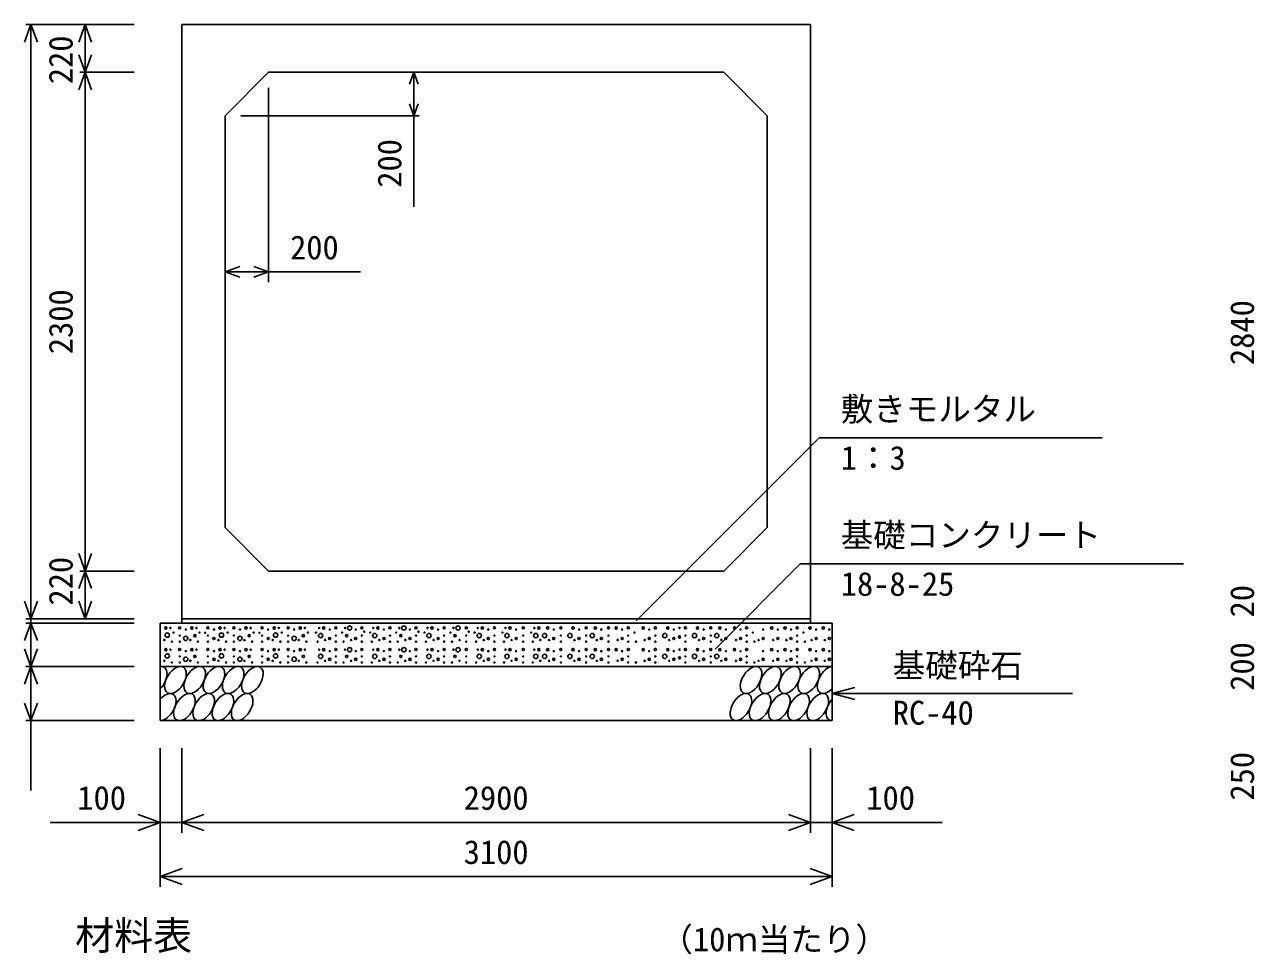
# Model space of a CAD drawing. Units: millimetres, scale not verified. Extents: x -100800 to 100800, y -35640 to 35640.
# Drawn here: x 69964 to 75637, y 4752 to 9040 of the extents above; entities that cross this region are included whole.
import ezdxf
from ezdxf.enums import TextEntityAlignment as Align

# ---------------------------------------------------------------- set-up
doc = ezdxf.new("R2010")
doc.units = ezdxf.units.MM
doc.header["$LTSCALE"] = 120
for name, color, linetype, lineweight in [('0-0_DIM', 7, 'Continuous', 25), ('0-2_HATCH', 6, 'Continuous', 25), ('0-5_OUTLINE', 3, 'Continuous', 25), ('0-7_TXT', 7, 'Continuous', 25)]:
    doc.layers.add(name, color=color, linetype=linetype, lineweight=lineweight)
doc.styles.add('ＭＳ ゴシック', font='')
doc.styles.get('ＭＳ ゴシック').set_extended_font_data('MS Gothic')

msp = doc.modelspace()

# ---------------------------------------------------------------- linework, layer by layer
at = {"layer": '0-0_DIM'}
for p, q in [((69969, 9040.3), (70469.1, 9040.3)), ((69993, 9040.3), (69993, 6300.3)), ((70243, 9040.3), (70243, 8820.3)), ((70219, 8820.3), (70469.1, 8820.3)), ((70243, 6520.3), (70243, 8820.3)), ((71759.5, 8820.3), (71759.5, 8620.3)), ((71089.1, 8748.3), (71089.1, 7851.7)), ((70961.1, 8620.3), (71783.5, 8620.3)), ((71759.5, 8199.5), (71759.5, 8620.3)), ((70889.1, 7899.7), (71089.1, 7899.7)), ((71513.2, 7899.7), (71089.1, 7899.7)), ((73629, 7134.2), (72784.9, 6290.2)), ((73629, 7134.2), (74934.7, 7134.2)), ((73541.3, 6553.1), (73148.5, 6160.3)), ((73541.3, 6553.1), (75310.3, 6553.1)), ((70219, 6520.3), (70469.1, 6520.3)), ((70243, 6520.3), (70243, 6300.3)), ((69969, 6300.3), (70469.1, 6300.3)), ((69993, 6300.3), (69993, 6280.3)), ((69969, 6280.3), (70469.1, 6280.3)), ((69993, 6080.3), (69993, 6280.3)), ((69969, 6080.3), (70469.1, 6080.3)), ((69993, 6080.3), (69993, 5830.3)), ((73689.1, 5955.3), (73793.4, 5983.3)), ((73689.1, 5955.3), (74798, 5955.3)), ((73689.1, 5955.3), (73793.4, 5927.3)), ((69969, 5830.3), (70469.1, 5830.3)), ((69993, 5508.2), (69993, 5830.3)), ((70589.1, 5063.1), (70589.1, 5702.7)), ((70689.1, 5313.1), (70689.1, 5702.7)), ((73589.1, 5313.1), (73589.1, 5702.7)), ((73689.1, 5063.1), (73689.1, 5702.7)), ((70081.1, 5361.1), (70589.1, 5361.1)), ((70589.1, 5361.1), (70689.1, 5361.1)), ((70689.1, 5361.1), (73589.1, 5361.1)), ((70589.1, 5111.1), (73689.1, 5111.1))]:
    msp.add_line(p, q, dxfattribs=at)
for points in [[(70022.6, 8959.1), (69993, 9040.3), (69963.5, 8959.1)], [(70272.6, 8959.1), (70243, 9040.3), (70213.5, 8959.1)], [(70272.6, 8901.5), (70243, 8820.3), (70213.5, 8901.5)], [(70272.6, 8739.1), (70243, 8820.3), (70213.5, 8739.1)], [(71739.8, 8766.2), (71759.5, 8820.3), (71779.2, 8766.2)], [(71739.8, 8674.4), (71759.5, 8620.3), (71779.2, 8674.4)], [(70956.8, 7924.3), (70889.1, 7899.7), (70956.8, 7875)], [(71021.4, 7924.3), (71089.1, 7899.7), (71021.4, 7875)], [(70272.6, 6601.5), (70243, 6520.3), (70213.5, 6601.5)], [(70272.6, 6439.1), (70243, 6520.3), (70213.5, 6439.1)], [(70022.6, 6381.5), (69993, 6300.3), (69963.5, 6381.5)], [(70272.6, 6381.5), (70243, 6300.3), (70213.5, 6381.5)], [(70022.6, 6199.1), (69993, 6280.3), (69963.5, 6199.1)], [(70022.6, 6161.5), (69993, 6080.3), (69963.5, 6161.5)], [(70022.6, 5999.1), (69993, 6080.3), (69963.5, 5999.1)], [(70022.6, 5911.5), (69993, 5830.3), (69963.5, 5911.5)], [(70487.6, 5398), (70589.1, 5361.1), (70487.6, 5324.1)], [(70790.6, 5324.1), (70689.1, 5361.1), (70790.6, 5398)], [(73487.6, 5398), (73589.1, 5361.1), (73487.6, 5324.1)], [(73790.6, 5398), (73689.1, 5361.1), (73790.6, 5324.1)], [(74197.1, 5361.1), (73689.1, 5361.1), (73589.1, 5361.1)], [(70690.6, 5074.1), (70589.1, 5111.1), (70690.6, 5148)], [(73587.6, 5148), (73689.1, 5111.1), (73587.6, 5074.1)]]:
    msp.add_lwpolyline(points, dxfattribs=at)
at = {"layer": '0-2_HATCH'}
for centre, radius in [((70615.1, 6257.5), 5), ((70636.2, 6257.5), 2.5), ((70679.1, 6258.4), 5), ((70707.1, 6250.5), 2.5), ((70735.1, 6257.5), 5), ((70756.2, 6257.5), 2.5), ((70809.1, 6258.4), 5), ((70837.1, 6250.5), 2.5), ((70865.1, 6257.5), 5), ((70886.2, 6257.5), 2.5), ((70929.1, 6258.4), 5), ((70957.1, 6250.5), 2.5), ((70985.1, 6257.5), 5), ((71006.2, 6257.5), 2.5), ((71059.1, 6258.4), 5), ((71087.1, 6250.5), 2.5), ((71115.1, 6257.5), 5), ((71136.2, 6257.5), 2.5), ((71179.1, 6258.4), 5), ((71207.1, 6250.5), 2.5), ((71235.1, 6257.5), 5), ((71256.2, 6257.5), 2.5), ((71322, 6257.5), 2.5), ((71343.1, 6257.5), 5), ((71371.1, 6250.5), 2.5), ((71399.1, 6258.4), 5), ((71442, 6257.5), 2.5), ((71463.1, 6257.5), 10), ((71491.1, 6250.5), 2.5), ((71519.1, 6258.4), 5), ((71530.5, 6240.8), 2.5), ((71572, 6257.5), 2.5), ((71593.1, 6257.5), 5), ((71621.1, 6250.5), 2.5), ((71649.1, 6258.4), 5), ((71692, 6257.5), 2.5), ((71713.1, 6257.5), 10), ((71741.1, 6250.5), 2.5), ((71769.1, 6258.4), 5), ((71780.5, 6240.8), 2.5), ((71822, 6257.5), 2.5), ((71843.1, 6257.5), 5), ((71871.1, 6250.5), 2.5), ((71899.1, 6258.4), 5), ((71942, 6257.5), 2.5), ((71963.1, 6257.5), 10), ((72001, 6258.4), 5), ((72012.3, 6240.8), 2.5), ((72053.9, 6257.5), 2.5), ((72074.9, 6257.5), 5), ((72102.9, 6250.5), 2.5), ((72131, 6258.4), 5), ((72181.9, 6257.5), 2.5), ((72202.9, 6257.5), 5), ((72231, 6250.5), 2.5), ((72263.9, 6258.4), 5), ((72314.8, 6257.5), 2.5), ((72335.9, 6257.5), 5), ((72376.5, 6257.5), 5), ((72404.6, 6250.5), 2.5), ((72437.5, 6258.4), 5), ((72493.4, 6257.5), 5), ((72521.4, 6250.5), 2.5), ((72554.3, 6258.4), 5), ((72596.1, 6257.5), 5), ((72624.1, 6250.5), 2.5), ((72657, 6258.4), 5), ((72692.3, 6257.5), 5), ((72720.3, 6250.5), 2.5), ((72748.4, 6258.4), 5), ((72817.1, 6257.5), 5), ((72845.1, 6250.5), 2.5), ((72873.2, 6258.4), 5), ((72930.5, 6257.5), 5), ((72958.6, 6250.5), 2.5), ((72984.7, 6257.5), 2.5), ((73012, 6258.4), 5), ((73067.9, 6257.5), 5), ((73096, 6250.5), 2.5), ((73128.9, 6258.4), 5), ((73170.6, 6257.5), 5), ((73198.7, 6250.5), 2.5), ((73238.4, 6257.5), 5), ((73266.4, 6250.5), 2.5), ((73294.5, 6258.4), 5), ((73370.4, 6250.5), 2.5), ((73410.2, 6257.5), 5), ((73438.2, 6250.5), 2.5), ((73471.3, 6257.5), 5), ((73499.3, 6250.5), 2.5), ((73527.3, 6258.4), 5), ((73586.9, 6257.5), 5), ((73615, 6250.5), 2.5), ((73648, 6257.5), 5), ((73676.1, 6250.5), 2.5), ((70608.1, 6202.3), 2.5), ((70621.7, 6224.5), 10), ((70643.2, 6194.4), 2.5), ((70650.2, 6236.5), 2.5), ((70679.1, 6222.5), 2.5), ((70679.1, 6194.4), 2.5), ((70707.1, 6209.3), 10), ((70728.1, 6202.3), 2.5), ((70749.2, 6222.5), 5), ((70763.2, 6194.4), 2.5), ((70770.2, 6236.5), 2.5), ((70796.7, 6235.6), 2.5), ((70809.1, 6222.5), 2.5), ((70809.1, 6194.4), 2.5), ((70837.1, 6209.3), 5), ((70858.1, 6202.3), 2.5), ((70871.7, 6224.5), 10), ((70893.2, 6194.4), 2.5), ((70900.2, 6236.5), 2.5), ((70929.1, 6222.5), 2.5), ((70929.1, 6194.4), 2.5), ((70957.1, 6209.3), 10), ((70978.1, 6202.3), 2.5), ((70999.2, 6222.5), 5), ((71013.2, 6194.4), 2.5), ((71020.2, 6236.5), 2.5), ((71046.7, 6235.6), 2.5), ((71059.1, 6222.5), 2.5), ((71059.1, 6194.4), 2.5), ((71087.1, 6209.3), 5), ((71108.1, 6202.3), 2.5), ((71121.7, 6224.5), 10), ((71143.2, 6194.4), 2.5), ((71150.2, 6236.5), 2.5), ((71179.1, 6222.5), 2.5), ((71179.1, 6194.4), 2.5), ((71207.1, 6209.3), 10), ((71228.1, 6202.3), 2.5), ((71249.2, 6222.5), 5), ((71263.2, 6194.4), 2.5), ((71270.2, 6236.5), 2.5), ((71308, 6236.5), 2.5), ((71315, 6194.4), 2.5), ((71329, 6222.5), 10), ((71350.1, 6202.3), 2.5), ((71371.1, 6209.3), 5), ((71399.1, 6222.5), 2.5), ((71399.1, 6194.4), 2.5), ((71428, 6236.5), 2.5), ((71435, 6194.4), 2.5), ((71449, 6222.5), 5), ((71470.1, 6202.3), 2.5), ((71491.1, 6209.3), 5), ((71519.1, 6222.5), 2.5), ((71519.1, 6194.4), 2.5), ((71558, 6236.5), 2.5), ((71565, 6194.4), 2.5), ((71579, 6222.5), 10), ((71600.1, 6202.3), 2.5), ((71621.1, 6209.3), 5), ((71649.1, 6222.5), 2.5), ((71649.1, 6194.4), 2.5), ((71678, 6236.5), 2.5), ((71685, 6194.4), 2.5), ((71699, 6222.5), 5), ((71720.1, 6202.3), 2.5), ((71741.1, 6209.3), 5), ((71769.1, 6222.5), 2.5), ((71769.1, 6194.4), 2.5), ((71808, 6236.5), 2.5), ((71815, 6194.4), 2.5), ((71829, 6222.5), 10), ((71850.1, 6202.3), 2.5), ((71871.1, 6209.3), 5), ((71899.1, 6222.5), 2.5), ((71899.1, 6194.4), 2.5), ((71928, 6236.5), 2.5), ((71935, 6194.4), 2.5), ((71949, 6222.5), 5), ((71970.1, 6202.3), 2.5), ((72001, 6222.5), 2.5), ((72001, 6194.4), 2.5), ((72039.8, 6236.5), 2.5), ((72046.8, 6194.4), 2.5), ((72060.9, 6222.5), 10), ((72081.9, 6202.3), 2.5), ((72102.9, 6209.3), 5), ((72131, 6222.5), 2.5), ((72131, 6194.4), 2.5), ((72167.9, 6236.5), 2.5), ((72174.9, 6194.4), 2.5), ((72188.9, 6222.5), 10), ((72210, 6202.3), 2.5), ((72231, 6209.3), 5), ((72263.9, 6222.5), 2.5), ((72263.9, 6194.4), 2.5), ((72300.8, 6236.5), 2.5), ((72307.8, 6194.4), 2.5), ((72321.9, 6222.5), 10), ((72342.9, 6202.3), 2.5), ((72362.5, 6222.5), 10), ((72383.6, 6202.3), 2.5), ((72404.6, 6209.3), 5), ((72437.5, 6222.5), 2.5), ((72437.5, 6194.4), 2.5), ((72479.4, 6222.5), 10), ((72500.4, 6202.3), 2.5), ((72521.4, 6209.3), 5), ((72554.3, 6222.5), 2.5), ((72554.3, 6194.4), 2.5), ((72582.1, 6222.5), 10), ((72603.1, 6202.3), 2.5), ((72624.1, 6209.3), 5), ((72657, 6222.5), 2.5), ((72657, 6194.4), 2.5), ((72699.3, 6202.3), 2.5), ((72720.3, 6209.3), 5), ((72748.4, 6222.5), 2.5), ((72748.4, 6194.4), 2.5), ((72777.2, 6236.5), 2.5), ((72784.2, 6194.4), 2.5), ((72824.1, 6202.3), 2.5), ((72845.1, 6209.3), 5), ((72873.2, 6222.5), 2.5), ((72873.2, 6194.4), 2.5), ((72916.5, 6222.5), 10), ((72937.5, 6202.3), 2.5), ((72958.6, 6209.3), 5), ((72984.7, 6216.3), 5), ((73012, 6222.5), 2.5), ((73012, 6194.4), 2.5), ((73053.9, 6222.5), 10), ((73075, 6202.3), 2.5), ((73096, 6209.3), 5), ((73128.9, 6222.5), 2.5), ((73128.9, 6194.4), 2.5), ((73156.6, 6222.5), 10), ((73177.6, 6202.3), 2.5), ((73198.7, 6209.3), 5), ((73245.4, 6202.3), 2.5), ((73266.4, 6209.3), 5), ((73294.5, 6222.5), 2.5), ((73294.5, 6194.4), 2.5), ((73323.4, 6236.5), 2.5), ((73330.4, 6194.4), 2.5), ((73349.4, 6202.3), 2.5), ((73370.4, 6209.3), 5), ((73417.2, 6202.3), 2.5), ((73438.2, 6209.3), 5), ((73478.3, 6202.3), 2.5), ((73499.3, 6209.3), 5), ((73527.3, 6222.5), 2.5), ((73527.3, 6194.4), 2.5), ((73556.2, 6236.5), 2.5), ((73563.2, 6194.4), 2.5), ((73594, 6202.3), 2.5), ((73615, 6209.3), 5), ((73655, 6202.3), 2.5), ((73676.1, 6209.3), 5), ((70615.1, 6157.5), 5), ((70621.7, 6128.4), 10), ((70636.2, 6157.5), 2.5), ((70679.1, 6158.4), 5), ((70679.1, 6126.4), 2.5), ((70707.1, 6150.5), 2.5), ((70735.1, 6157.5), 5), ((70749.2, 6126.4), 5), ((70756.2, 6157.5), 2.5), ((70809.1, 6158.4), 5), ((70809.1, 6126.4), 2.5), ((70837.1, 6150.5), 2.5), ((70865.1, 6157.5), 5), ((70871.7, 6128.4), 10), ((70886.2, 6157.5), 2.5), ((70929.1, 6158.4), 5), ((70929.1, 6126.4), 2.5), ((70957.1, 6150.5), 2.5), ((70985.1, 6157.5), 5), ((70999.2, 6126.4), 5), ((71006.2, 6157.5), 2.5), ((71059.1, 6158.4), 5), ((71059.1, 6126.4), 2.5), ((71087.1, 6150.5), 2.5), ((71115.1, 6157.5), 5), ((71121.7, 6128.4), 10), ((71136.2, 6157.5), 2.5), ((71179.1, 6158.4), 5), ((71179.1, 6126.4), 2.5), ((71207.1, 6150.5), 2.5), ((71235.1, 6157.5), 5), ((71249.2, 6126.4), 5), ((71256.2, 6157.5), 2.5), ((71329, 6126.4), 10), ((71322, 6157.5), 2.5), ((71343.1, 6157.5), 5), ((71371.1, 6150.5), 2.5), ((71399.1, 6158.4), 5), ((71399.1, 6126.4), 2.5), ((71442, 6157.5), 2.5), ((71449, 6126.4), 5), ((71463.1, 6157.5), 10), ((71491.1, 6150.5), 2.5), ((71519.1, 6158.4), 5), ((71519.1, 6126.4), 2.5), ((71579, 6126.4), 10), ((71572, 6157.5), 2.5), ((71593.1, 6157.5), 5), ((71621.1, 6150.5), 2.5), ((71649.1, 6158.4), 5), ((71649.1, 6126.4), 2.5), ((71692, 6157.5), 2.5), ((71699, 6126.4), 5), ((71713.1, 6157.5), 10), ((71741.1, 6150.5), 2.5), ((71769.1, 6158.4), 5), ((71769.1, 6126.4), 2.5), ((71829, 6126.4), 10), ((71822, 6157.5), 2.5), ((71843.1, 6157.5), 5), ((71871.1, 6150.5), 2.5), ((71899.1, 6158.4), 5), ((71899.1, 6126.4), 2.5), ((71942, 6157.5), 2.5), ((71949, 6126.4), 5), ((71963.1, 6157.5), 10), ((72001, 6158.4), 5), ((72001, 6126.4), 2.5), ((72060.9, 6126.4), 10), ((72053.9, 6157.5), 2.5), ((72074.9, 6157.5), 5), ((72102.9, 6150.5), 2.5), ((72131, 6158.4), 5), ((72131, 6126.4), 2.5), ((72188.9, 6126.4), 10), ((72181.9, 6157.5), 2.5), ((72202.9, 6157.5), 5), ((72231, 6150.5), 2.5), ((72263.9, 6158.4), 5), ((72263.9, 6126.4), 2.5), ((72321.9, 6126.4), 10), ((72314.8, 6157.5), 2.5), ((72335.9, 6157.5), 5), ((72362.5, 6126.4), 10), ((72376.5, 6157.5), 5), ((72404.6, 6150.5), 2.5), ((72437.5, 6158.4), 5), ((72437.5, 6126.4), 2.5), ((72479.4, 6126.4), 10), ((72493.4, 6157.5), 5), ((72521.4, 6150.5), 2.5), ((72554.3, 6158.4), 5), ((72554.3, 6126.4), 2.5), ((72582.1, 6126.4), 10), ((72596.1, 6157.5), 5), ((72624.1, 6150.5), 2.5), ((72657, 6158.4), 5), ((72657, 6126.4), 2.5), ((72692.3, 6157.5), 5), ((72720.3, 6150.5), 2.5), ((72748.4, 6158.4), 5), ((72748.4, 6126.4), 2.5), ((72817.1, 6157.5), 5), ((72845.1, 6150.5), 2.5), ((72873.2, 6158.4), 5), ((72873.2, 6126.4), 2.5), ((72916.5, 6126.4), 10), ((72930.5, 6157.5), 5), ((72958.6, 6150.5), 2.5), ((72984.7, 6157.5), 2.5), ((73012, 6158.4), 5), ((73012, 6126.4), 2.5), ((73053.9, 6126.4), 10), ((73067.9, 6157.5), 5), ((73096, 6150.5), 2.5), ((73128.9, 6158.4), 5), ((73128.9, 6126.4), 2.5), ((73156.6, 6126.4), 10), ((73170.6, 6157.5), 5), ((73198.7, 6150.5), 2.5), ((73238.4, 6157.5), 5), ((73266.4, 6150.5), 2.5), ((73294.5, 6158.4), 5), ((73294.5, 6126.4), 2.5), ((73370.4, 6150.5), 2.5), ((73410.2, 6157.5), 5), ((73438.2, 6150.5), 2.5), ((73471.3, 6157.5), 5), ((73499.3, 6150.5), 2.5), ((73527.3, 6158.4), 5), ((73527.3, 6126.4), 2.5), ((73586.9, 6157.5), 5), ((73615, 6150.5), 2.5), ((73648, 6157.5), 5), ((73676.1, 6150.5), 2.5), ((70608.1, 6106.2), 2.5), ((70643.2, 6098.4), 2.5), ((70679.1, 6098.4), 2.5), ((70707.1, 6113.2), 10), ((70728.1, 6106.2), 2.5), ((70763.2, 6098.4), 2.5), ((70809.1, 6098.4), 2.5), ((70837.1, 6113.2), 5), ((70858.1, 6106.2), 2.5), ((70893.2, 6098.4), 2.5), ((70929.1, 6098.4), 2.5), ((70957.1, 6113.2), 10), ((70978.1, 6106.2), 2.5), ((71013.2, 6098.4), 2.5), ((71059.1, 6098.4), 2.5), ((71087.1, 6113.2), 5), ((71108.1, 6106.2), 2.5), ((71143.2, 6098.4), 2.5), ((71179.1, 6098.4), 2.5), ((71207.1, 6113.2), 10), ((71228.1, 6106.2), 2.5), ((71263.2, 6098.4), 2.5), ((71315, 6098.4), 2.5), ((71350.1, 6106.2), 2.5), ((71371.1, 6113.2), 5), ((71399.1, 6098.4), 2.5), ((71435, 6098.4), 2.5), ((71470.1, 6106.2), 2.5), ((71491.1, 6113.2), 5), ((71519.1, 6098.4), 2.5), ((71565, 6098.4), 2.5), ((71600.1, 6106.2), 2.5), ((71621.1, 6113.2), 5), ((71649.1, 6098.4), 2.5), ((71685, 6098.4), 2.5), ((71720.1, 6106.2), 2.5), ((71741.1, 6113.2), 5), ((71769.1, 6098.4), 2.5), ((71815, 6098.4), 2.5), ((71850.1, 6106.2), 2.5), ((71871.1, 6113.2), 5), ((71899.1, 6098.4), 2.5), ((71935, 6098.4), 2.5), ((71970.1, 6106.2), 2.5), ((72001, 6098.4), 2.5), ((72046.8, 6098.4), 2.5), ((72081.9, 6106.2), 2.5), ((72102.9, 6113.2), 5), ((72131, 6098.4), 2.5), ((72174.9, 6098.4), 2.5), ((72210, 6106.2), 2.5), ((72231, 6113.2), 5), ((72263.9, 6098.4), 2.5), ((72307.8, 6098.4), 2.5), ((72342.9, 6106.2), 2.5), ((72383.6, 6106.2), 2.5), ((72404.6, 6113.2), 5), ((72437.5, 6098.4), 2.5), ((72500.4, 6106.2), 2.5), ((72521.4, 6113.2), 5), ((72554.3, 6098.4), 2.5), ((72603.1, 6106.2), 2.5), ((72624.1, 6113.2), 5), ((72657, 6098.4), 2.5), ((72699.3, 6106.2), 2.5), ((72720.3, 6113.2), 5), ((72748.4, 6098.4), 2.5), ((72784.2, 6098.4), 2.5), ((72824.1, 6106.2), 2.5), ((72845.1, 6113.2), 5), ((72873.2, 6098.4), 2.5), ((72937.5, 6106.2), 2.5), ((72958.6, 6113.2), 5), ((72984.7, 6120.2), 5), ((73012, 6098.4), 2.5), ((73075, 6106.2), 2.5), ((73096, 6113.2), 5), ((73128.9, 6098.4), 2.5), ((73177.6, 6106.2), 2.5), ((73198.7, 6113.2), 5), ((73245.4, 6106.2), 2.5), ((73266.4, 6113.2), 5), ((73294.5, 6098.4), 2.5), ((73330.4, 6098.4), 2.5), ((73349.4, 6106.2), 2.5), ((73370.4, 6113.2), 5), ((73417.2, 6106.2), 2.5), ((73438.2, 6113.2), 5), ((73478.3, 6106.2), 2.5), ((73499.3, 6113.2), 5), ((73527.3, 6098.4), 2.5), ((73563.2, 6098.4), 2.5), ((73594, 6106.2), 2.5), ((73615, 6113.2), 5), ((73655, 6106.2), 2.5), ((73676.1, 6113.2), 5)]:
    msp.add_circle(centre, radius, dxfattribs=at)
for centre, start_param, end_param in [((70570.8, 6017.8), 4.335544, 6.724593), ((73669.8, 6017.8), 0.419949, 4.357003), ((70612.3, 5892.8), 3.496422, 7.58605), ((73711.4, 5892.8), 1.28053, 3.496422)]:
    msp.add_ellipse(centre, major_axis=(36.4, 58.9), ratio=0.5792, start_param=start_param, end_param=end_param, dxfattribs=at)
for centre in [(70659.5, 6017.8), (70748.2, 6017.8), (70836.9, 6017.8), (70925.6, 6017.8), (71014.3, 6017.8), (73315, 6017.8), (73403.7, 6017.8), (73492.4, 6017.8), (73581.1, 6017.8), (70701, 5892.8), (70789.7, 5892.8), (70878.4, 5892.8), (70967.1, 5892.8), (73267.9, 5892.8), (73356.6, 5892.8), (73445.3, 5892.8), (73534, 5892.8), (73622.7, 5892.8)]:
    msp.add_ellipse(centre, major_axis=(36.4, 58.9), ratio=0.5792, dxfattribs=at)
at = {"layer": '0-5_OUTLINE'}
for p, q in [((70689.1, 6280.3), (70689.1, 9040.3)), ((71089.1, 8820.3), (70889.1, 8620.3)), ((71089.1, 8820.3), (73189.1, 8820.3)), ((73389.1, 8620.3), (73189.1, 8820.3)), ((70889.1, 6720.3), (70889.1, 8620.3)), ((73389.1, 8620.3), (73389.1, 6720.3)), ((71089.1, 6520.3), (70889.1, 6720.3)), ((73389.1, 6720.3), (73189.1, 6520.3)), ((73189.1, 6520.3), (71089.1, 6520.3)), ((73589.1, 6300.3), (70689.1, 6300.3)), ((70589.1, 6280.3), (70589.1, 5830.3)), ((70589.1, 6280.3), (73689.1, 6280.3)), ((73689.1, 6280.3), (73689.1, 5830.3)), ((70589.1, 6080.3), (73689.1, 6080.3)), ((70589.1, 5830.3), (73689.1, 5830.3))]:
    msp.add_line(p, q, dxfattribs=at)
msp.add_lwpolyline([(70689.1, 9040.3), (73589.1, 9040.3), (73589.1, 6280.3)], dxfattribs=at)

# ---------------------------------------------------------------- texts
at = {"layer": '0-0_DIM', "style": 'ＭＳ ゴシック'}
for s, p in [('220', (70218, 8765.6)), ('200', (71734.5, 8288)), ('2300', (70218, 7520.3)), ('2840', (75668, 7470.3)), ('220', (70218, 6361.1)), ('20', (75668, 6306.2)), ('200', (75668, 5967.8)), ('250', (75668, 5461.5))]:
    msp.add_text(s, height=110, rotation=90, dxfattribs=at).set_placement(p, align=Align.BOTTOM_LEFT)
for s, p in [('200', (71188.3, 7924.7)), ('敷きモルタル', (73728.6, 7179.2)), ('1：3', (73728.6, 6954)), ('基礎コンクリート', (73728.6, 6598)), ('18-8-25', (73728.6, 6372.9)), ('基礎砕石', (73968.3, 5996.5)), ('RC-40', (73968.3, 5778.9)), ('100', (70206.7, 5386.1)), ('2900', (71989.1, 5386.1)), ('100', (73846.5, 5386.1)), ('3100', (71989.1, 5136.1))]:
    msp.add_text(s, height=110, dxfattribs=at).set_placement(p, align=Align.BOTTOM_LEFT)
at = {"layer": '0-7_TXT', "style": 'ＭＳ ゴシック'}
for s, height, p in [('材料表', 132, (70196.6, 4733.6)), ('（10ｍ当たり）', 110, (72896.6, 4733.6))]:
    msp.add_text(s, height=height, dxfattribs=at).set_placement(p, align=Align.BOTTOM_LEFT)

doc.saveas('drawing.dxf')
